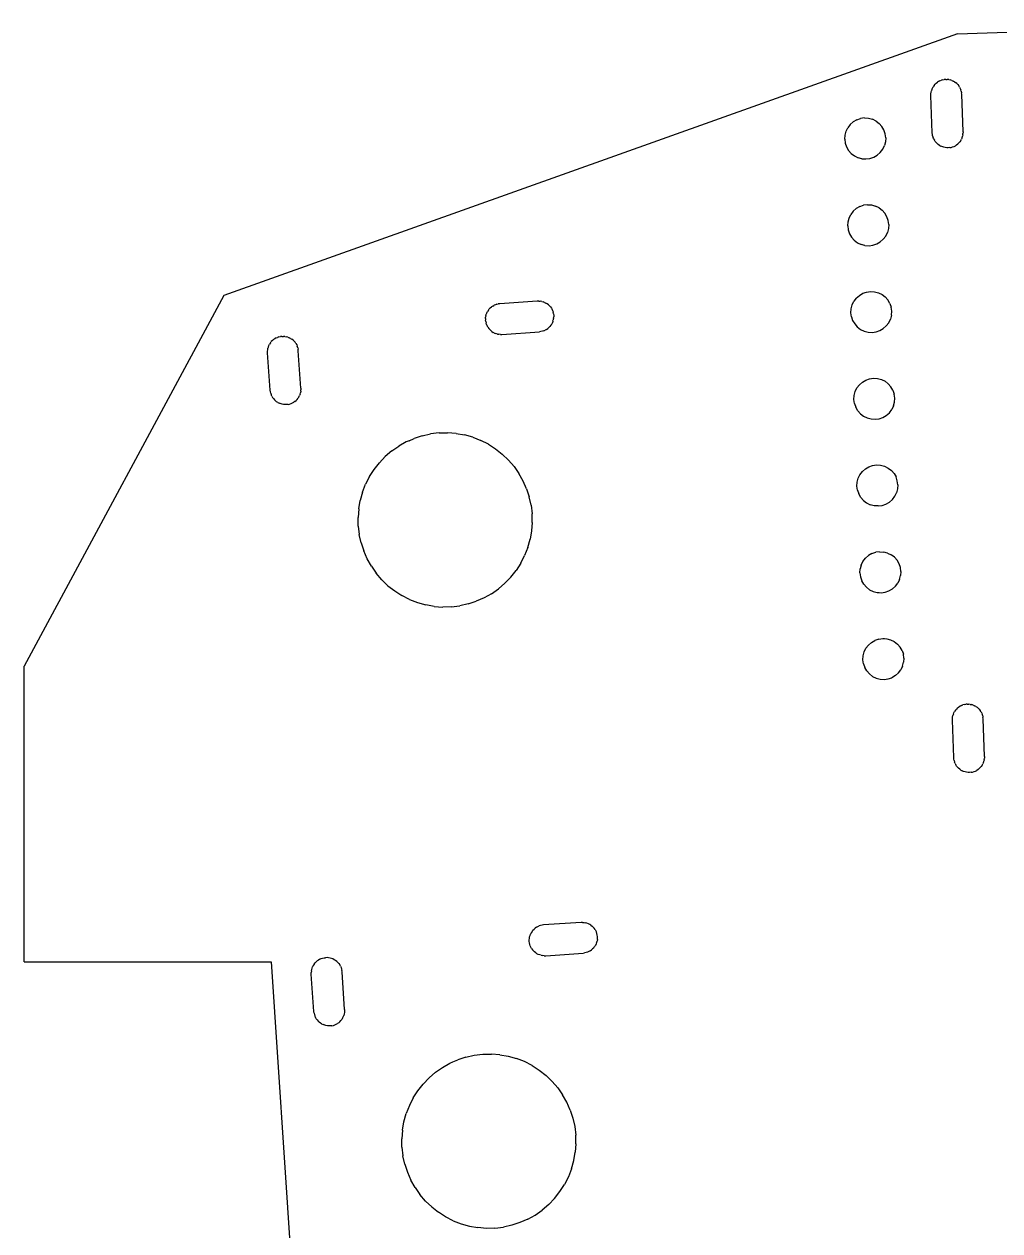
# Model space of a CAD drawing. Extents: x -47 to 67, y -58 to 58.
# Drawn here: x -46.98 to -18.42, y -38.21 to -2.9 of the extents above; entities that cross this region are included whole.
import ezdxf

# ---------------------------------------------------------------- set-up
doc = ezdxf.new("R2010")
doc.units = 0

msp = doc.modelspace()

# ---------------------------------------------------------------- linework, layer by layer
for p, q in [((-19.664, -3.189, 0.038), (-11.418, -2.901, 0.025)), ((-19.664, -3.189, 0.038), (-41.131, -10.842, 0.071)), ((-20.216, -4.579, 0.04), (-20.253, -4.603, 0.04)), ((-20.177, -4.559, 0.04), (-20.216, -4.579, 0.04)), ((-20.177, -4.559, 0.04), (-20.136, -4.543, 0.04)), ((-20.093, -4.531, 0.04), (-20.136, -4.543, 0.04)), ((-20.093, -4.531, 0.04), (-20.05, -4.523, 0.04)), ((-20.006, -4.519, 0.04), (-20.05, -4.523, 0.04)), ((-20.006, -4.519, 0.04), (-19.962, -4.519, 0.04)), ((-19.918, -4.524, 0.04), (-19.962, -4.519, 0.04)), ((-19.918, -4.524, 0.04), (-19.875, -4.534, 0.04)), ((-19.832, -4.547, 0.04), (-19.875, -4.534, 0.04)), ((-19.832, -4.547, 0.04), (-19.792, -4.565, 0.04)), ((-19.753, -4.586, 0.04), (-19.792, -4.565, 0.04)), ((-19.753, -4.586, 0.04), (-19.717, -4.611, 0.04)), ((-20.44, -4.984, 0.04), (-20.439, -4.94, 0.04)), ((-20.439, -4.94, 0.04), (-20.434, -4.896, 0.04)), ((-20.434, -4.896, 0.04), (-20.425, -4.853, 0.04)), ((-20.412, -4.811, 0.04), (-20.425, -4.853, 0.04)), ((-20.412, -4.811, 0.04), (-20.394, -4.77, 0.04)), ((-20.394, -4.77, 0.04), (-20.373, -4.732, 0.04)), ((-20.348, -4.695, 0.04), (-20.373, -4.732, 0.04)), ((-20.348, -4.695, 0.04), (-20.319, -4.662, 0.04)), ((-20.287, -4.631, 0.04), (-20.319, -4.662, 0.04)), ((-20.287, -4.631, 0.04), (-20.253, -4.603, 0.04)), ((-19.683, -4.639, 0.04), (-19.717, -4.611, 0.04)), ((-19.652, -4.671, 0.04), (-19.683, -4.639, 0.04)), ((-19.652, -4.671, 0.04), (-19.625, -4.706, 0.04)), ((-19.601, -4.743, 0.04), (-19.625, -4.706, 0.04)), ((-19.601, -4.743, 0.04), (-19.581, -4.782, 0.04)), ((-19.581, -4.782, 0.04), (-19.564, -4.823, 0.04)), ((-19.552, -4.865, 0.04), (-19.564, -4.823, 0.04)), ((-19.552, -4.865, 0.04), (-19.544, -4.909, 0.04)), ((-19.54, -4.953, 0.04), (-19.544, -4.909, 0.04)), ((-20.401, -6.084, 0.042), (-20.44, -4.984, 0.04)), ((-19.502, -6.052, 0.042), (-19.54, -4.953, 0.04)), ((-22.384, -5.646, 0.033), (-22.5, -5.662, 0.034)), ((-22.384, -5.646, 0.033), (-22.266, -5.654, 0.033)), ((-22.925, -6.036, 0.034), (-22.873, -5.93, 0.034)), ((-22.802, -5.837, 0.034), (-22.873, -5.93, 0.034)), ((-22.802, -5.837, 0.034), (-22.713, -5.759, 0.034)), ((-22.612, -5.7, 0.034), (-22.713, -5.759, 0.034)), ((-22.612, -5.7, 0.034), (-22.5, -5.662, 0.034)), ((-22.266, -5.654, 0.033), (-22.153, -5.684, 0.033)), ((-22.047, -5.736, 0.033), (-22.153, -5.684, 0.033)), ((-22.047, -5.736, 0.033), (-21.954, -5.807, 0.033)), ((-21.876, -5.895, 0.032), (-21.954, -5.807, 0.033)), ((-21.817, -5.997, 0.032), (-21.876, -5.895, 0.032)), ((-21.779, -6.108, 0.032), (-21.817, -5.997, 0.032)), ((-22.962, -6.267, 0.034), (-22.955, -6.149, 0.034)), ((-22.962, -6.267, 0.034), (-22.947, -6.383, 0.034)), ((-22.955, -6.149, 0.034), (-22.925, -6.036, 0.034)), ((-21.771, -6.342, 0.032), (-21.801, -6.456, 0.032)), ((-21.763, -6.225, 0.032), (-21.779, -6.108, 0.032)), ((-21.763, -6.225, 0.032), (-21.771, -6.342, 0.032)), ((-20.398, -6.128, 0.042), (-20.401, -6.084, 0.042)), ((-20.39, -6.171, 0.042), (-20.398, -6.128, 0.042)), ((-20.39, -6.171, 0.042), (-20.377, -6.213, 0.042)), ((-20.361, -6.254, 0.042), (-20.377, -6.213, 0.042)), ((-20.361, -6.254, 0.042), (-20.341, -6.294, 0.043)), ((-20.317, -6.331, 0.043), (-20.341, -6.294, 0.043)), ((-20.317, -6.331, 0.043), (-20.289, -6.365, 0.043)), ((-19.623, -6.375, 0.042), (-19.594, -6.341, 0.042)), ((-19.569, -6.305, 0.042), (-19.594, -6.341, 0.042)), ((-19.569, -6.305, 0.042), (-19.548, -6.266, 0.042)), ((-19.53, -6.225, 0.042), (-19.548, -6.266, 0.042)), ((-19.53, -6.225, 0.042), (-19.517, -6.183, 0.042)), ((-19.507, -6.14, 0.042), (-19.517, -6.183, 0.042)), ((-19.507, -6.14, 0.042), (-19.503, -6.096, 0.042)), ((-19.502, -6.052, 0.042), (-19.503, -6.096, 0.042)), ((-22.947, -6.383, 0.034), (-22.909, -6.495, 0.034)), ((-22.909, -6.495, 0.034), (-22.85, -6.596, 0.034)), ((-22.85, -6.596, 0.034), (-22.772, -6.685, 0.034)), ((-22.772, -6.685, 0.034), (-22.679, -6.756, 0.034)), ((-21.924, -6.655, 0.032), (-22.012, -6.733, 0.032)), ((-21.924, -6.655, 0.032), (-21.853, -6.562, 0.032)), ((-21.853, -6.562, 0.032), (-21.801, -6.456, 0.032)), ((-20.259, -6.397, 0.043), (-20.289, -6.365, 0.043)), ((-20.225, -6.425, 0.043), (-20.259, -6.397, 0.043)), ((-20.188, -6.451, 0.043), (-20.225, -6.425, 0.043)), ((-20.188, -6.451, 0.043), (-20.15, -6.472, 0.043)), ((-20.067, -6.503, 0.043), (-20.15, -6.472, 0.043)), ((-20.024, -6.512, 0.043), (-20.067, -6.503, 0.043)), ((-19.98, -6.517, 0.043), (-20.024, -6.512, 0.043)), ((-19.936, -6.518, 0.043), (-19.98, -6.517, 0.043)), ((-19.892, -6.514, 0.043), (-19.936, -6.518, 0.043)), ((-19.892, -6.514, 0.043), (-19.848, -6.506, 0.043)), ((-19.848, -6.506, 0.043), (-19.806, -6.494, 0.043)), ((-19.806, -6.494, 0.043), (-19.765, -6.477, 0.043)), ((-19.765, -6.477, 0.043), (-19.726, -6.457, 0.043)), ((-19.689, -6.433, 0.043), (-19.726, -6.457, 0.043)), ((-19.689, -6.433, 0.043), (-19.654, -6.406, 0.043)), ((-19.654, -6.406, 0.043), (-19.623, -6.375, 0.042)), ((-22.679, -6.756, 0.034), (-22.573, -6.808, 0.033)), ((-22.459, -6.838, 0.033), (-22.573, -6.808, 0.033)), ((-22.459, -6.838, 0.033), (-22.342, -6.846, 0.033)), ((-22.342, -6.846, 0.033), (-22.225, -6.83, 0.033)), ((-22.225, -6.83, 0.033), (-22.114, -6.792, 0.033)), ((-22.114, -6.792, 0.033), (-22.012, -6.733, 0.032)), ((-22.836, -8.574, 0.041), (-22.784, -8.469, 0.041)), ((-22.713, -8.375, 0.041), (-22.784, -8.469, 0.041)), ((-22.713, -8.375, 0.041), (-22.625, -8.297, 0.04)), ((-22.523, -8.238, 0.04), (-22.625, -8.297, 0.04)), ((-22.523, -8.238, 0.04), (-22.412, -8.2, 0.04)), ((-22.295, -8.185, 0.04), (-22.412, -8.2, 0.04)), ((-22.295, -8.185, 0.04), (-22.178, -8.192, 0.04)), ((-22.178, -8.192, 0.04), (-22.064, -8.222, 0.04)), ((-21.958, -8.274, 0.039), (-22.064, -8.222, 0.04)), ((-21.958, -8.274, 0.039), (-21.865, -8.346, 0.039)), ((-21.787, -8.434, 0.039), (-21.865, -8.346, 0.039)), ((-21.728, -8.535, 0.039), (-21.787, -8.434, 0.039)), ((-22.874, -8.805, 0.041), (-22.866, -8.688, 0.041)), ((-22.874, -8.805, 0.041), (-22.858, -8.922, 0.041)), ((-22.866, -8.688, 0.041), (-22.836, -8.574, 0.041)), ((-21.69, -8.647, 0.039), (-21.728, -8.535, 0.039)), ((-21.675, -8.763, 0.039), (-21.69, -8.647, 0.039)), ((-21.675, -8.763, 0.039), (-21.682, -8.881, 0.039)), ((-22.858, -8.922, 0.041), (-22.82, -9.033, 0.041)), ((-22.82, -9.033, 0.041), (-22.761, -9.135, 0.04)), ((-22.761, -9.135, 0.04), (-22.683, -9.223, 0.04)), ((-21.835, -9.194, 0.039), (-21.764, -9.1, 0.039)), ((-21.764, -9.1, 0.039), (-21.712, -8.994, 0.039)), ((-21.682, -8.881, 0.039), (-21.712, -8.994, 0.039)), ((-22.683, -9.223, 0.04), (-22.59, -9.295, 0.04)), ((-22.59, -9.295, 0.04), (-22.484, -9.346, 0.04)), ((-22.371, -9.377, 0.04), (-22.484, -9.346, 0.04)), ((-22.371, -9.377, 0.04), (-22.253, -9.384, 0.039)), ((-22.253, -9.384, 0.039), (-22.137, -9.368, 0.039)), ((-22.137, -9.368, 0.039), (-22.025, -9.33, 0.039)), ((-22.025, -9.33, 0.039), (-21.924, -9.271, 0.039)), ((-21.835, -9.194, 0.039), (-21.924, -9.271, 0.039)), ((-41.131, -10.842, 0.071), (-46.975, -21.689, 0.064)), ((-22.624, -10.914, 0.04), (-22.696, -11.007, 0.04)), ((-22.624, -10.914, 0.04), (-22.536, -10.836, 0.04)), ((-22.536, -10.836, 0.04), (-22.434, -10.777, 0.039)), ((-22.434, -10.777, 0.039), (-22.323, -10.739, 0.039)), ((-22.323, -10.739, 0.039), (-22.206, -10.723, 0.039)), ((-22.206, -10.723, 0.039), (-22.089, -10.731, 0.039)), ((-22.089, -10.731, 0.039), (-21.975, -10.761, 0.039)), ((-21.975, -10.761, 0.039), (-21.87, -10.813, 0.038)), ((-21.87, -10.813, 0.038), (-21.776, -10.884, 0.038)), ((-21.776, -10.884, 0.038), (-21.699, -10.972, 0.038)), ((-33.393, -11.269, 0.056), (-33.417, -11.306, 0.056)), ((-33.393, -11.269, 0.056), (-33.366, -11.234, 0.056)), ((-33.366, -11.234, 0.056), (-33.336, -11.202, 0.056)), ((-33.336, -11.202, 0.056), (-33.302, -11.173, 0.056)), ((-33.266, -11.148, 0.056), (-33.302, -11.173, 0.056)), ((-33.266, -11.148, 0.056), (-33.227, -11.126, 0.056)), ((-33.187, -11.109, 0.056), (-33.227, -11.126, 0.056)), ((-33.145, -11.095, 0.056), (-33.187, -11.109, 0.056)), ((-33.145, -11.095, 0.056), (-33.102, -11.085, 0.056)), ((-33.058, -11.08, 0.056), (-33.102, -11.085, 0.056)), ((-31.961, -11.004, 0.056), (-33.058, -11.08, 0.056)), ((-31.916, -11.003, 0.056), (-31.961, -11.004, 0.056)), ((-31.916, -11.003, 0.056), (-31.872, -11.006, 0.056)), ((-31.829, -11.014, 0.056), (-31.872, -11.006, 0.056)), ((-31.829, -11.014, 0.056), (-31.786, -11.026, 0.056)), ((-31.745, -11.042, 0.056), (-31.786, -11.026, 0.056)), ((-31.745, -11.042, 0.056), (-31.706, -11.062, 0.056)), ((-31.669, -11.086, 0.056), (-31.706, -11.062, 0.056)), ((-31.634, -11.113, 0.056), (-31.669, -11.086, 0.056)), ((-31.634, -11.113, 0.056), (-31.602, -11.143, 0.056)), ((-31.573, -11.177, 0.056), (-31.602, -11.143, 0.056)), ((-31.573, -11.177, 0.056), (-31.548, -11.213, 0.056)), ((-31.548, -11.213, 0.056), (-31.527, -11.252, 0.056)), ((-31.509, -11.292, 0.056), (-31.527, -11.252, 0.056)), ((-31.509, -11.292, 0.056), (-31.495, -11.334, 0.056)), ((-22.785, -11.344, 0.04), (-22.778, -11.226, 0.04)), ((-22.778, -11.226, 0.04), (-22.748, -11.113, 0.04)), ((-22.748, -11.113, 0.04), (-22.696, -11.007, 0.04)), ((-21.64, -11.074, 0.038), (-21.699, -10.972, 0.038)), ((-21.64, -11.074, 0.038), (-21.602, -11.185, 0.038)), ((-21.586, -11.302, 0.038), (-21.602, -11.185, 0.038)), ((-33.476, -11.516, 0.057), (-33.473, -11.472, 0.057)), ((-33.476, -11.516, 0.057), (-33.475, -11.561, 0.057)), ((-33.47, -11.604, 0.057), (-33.475, -11.561, 0.057)), ((-33.465, -11.429, 0.057), (-33.473, -11.472, 0.057)), ((-33.47, -11.604, 0.057), (-33.461, -11.648, 0.057)), ((-33.465, -11.429, 0.057), (-33.453, -11.386, 0.057)), ((-33.447, -11.69, 0.057), (-33.461, -11.648, 0.057)), ((-33.437, -11.345, 0.057), (-33.453, -11.386, 0.057)), ((-33.437, -11.345, 0.057), (-33.417, -11.306, 0.056)), ((-31.539, -11.676, 0.057), (-31.519, -11.636, 0.056)), ((-31.502, -11.595, 0.056), (-31.519, -11.636, 0.056)), ((-31.502, -11.595, 0.056), (-31.491, -11.553, 0.056)), ((-31.486, -11.377, 0.056), (-31.495, -11.334, 0.056)), ((-31.483, -11.509, 0.056), (-31.491, -11.553, 0.056)), ((-31.486, -11.377, 0.056), (-31.48, -11.421, 0.056)), ((-31.483, -11.509, 0.056), (-31.479, -11.465, 0.056)), ((-31.48, -11.421, 0.056), (-31.479, -11.465, 0.056)), ((-22.77, -11.46, 0.04), (-22.785, -11.344, 0.04)), ((-22.77, -11.46, 0.04), (-22.732, -11.572, 0.04)), ((-22.732, -11.572, 0.04), (-22.672, -11.673, 0.04)), ((-21.675, -11.638, 0.038), (-21.747, -11.732, 0.038)), ((-21.675, -11.638, 0.038), (-21.624, -11.533, 0.038)), ((-21.593, -11.419, 0.038), (-21.624, -11.533, 0.038)), ((-21.593, -11.419, 0.038), (-21.586, -11.302, 0.038)), ((-33.447, -11.69, 0.057), (-33.429, -11.73, 0.057)), ((-33.408, -11.768, 0.057), (-33.429, -11.73, 0.057)), ((-33.408, -11.768, 0.057), (-33.382, -11.805, 0.057)), ((-33.354, -11.838, 0.057), (-33.382, -11.805, 0.057)), ((-33.354, -11.838, 0.057), (-33.322, -11.869, 0.057)), ((-33.287, -11.896, 0.057), (-33.322, -11.869, 0.057)), ((-33.287, -11.896, 0.057), (-33.25, -11.92, 0.057)), ((-33.21, -11.94, 0.057), (-33.25, -11.92, 0.057)), ((-33.21, -11.94, 0.057), (-33.169, -11.956, 0.057)), ((-33.127, -11.968, 0.057), (-33.169, -11.956, 0.057)), ((-33.127, -11.968, 0.057), (-33.083, -11.976, 0.057)), ((-33.039, -11.979, 0.057), (-33.083, -11.976, 0.057)), ((-33.039, -11.979, 0.057), (-32.995, -11.978, 0.057)), ((-32.995, -11.978, 0.057), (-31.898, -11.901, 0.057)), ((-31.854, -11.896, 0.057), (-31.898, -11.901, 0.057)), ((-31.811, -11.887, 0.057), (-31.854, -11.896, 0.057)), ((-31.769, -11.873, 0.057), (-31.811, -11.887, 0.057)), ((-31.769, -11.873, 0.057), (-31.728, -11.855, 0.057)), ((-31.69, -11.834, 0.057), (-31.728, -11.855, 0.057)), ((-31.69, -11.834, 0.057), (-31.654, -11.808, 0.057)), ((-31.62, -11.78, 0.057), (-31.654, -11.808, 0.057)), ((-31.62, -11.78, 0.057), (-31.6, -11.759, 0.057)), ((-31.6, -11.759, 0.057), (-31.59, -11.748, 0.057)), ((-31.562, -11.713, 0.057), (-31.59, -11.748, 0.057)), ((-31.539, -11.676, 0.057), (-31.562, -11.713, 0.057)), ((-22.672, -11.673, 0.04), (-22.595, -11.762, 0.039)), ((-22.595, -11.762, 0.039), (-22.501, -11.833, 0.039)), ((-22.501, -11.833, 0.039), (-22.396, -11.885, 0.039)), ((-22.396, -11.885, 0.039), (-22.282, -11.915, 0.039)), ((-22.282, -11.915, 0.039), (-22.165, -11.922, 0.039)), ((-22.165, -11.922, 0.039), (-22.048, -11.907, 0.038)), ((-22.048, -11.907, 0.038), (-21.937, -11.869, 0.038)), ((-21.937, -11.869, 0.038), (-21.835, -11.81, 0.038)), ((-21.835, -11.81, 0.038), (-21.747, -11.732, 0.038)), ((-39.831, -12.343, 0.067), (-39.843, -12.386, 0.067)), ((-39.831, -12.343, 0.067), (-39.815, -12.302, 0.067)), ((-39.815, -12.302, 0.067), (-39.795, -12.263, 0.067)), ((-39.771, -12.225, 0.066), (-39.795, -12.263, 0.067)), ((-39.771, -12.225, 0.066), (-39.744, -12.191, 0.066)), ((-39.713, -12.159, 0.066), (-39.744, -12.191, 0.066)), ((-39.713, -12.159, 0.066), (-39.68, -12.13, 0.066)), ((-39.643, -12.105, 0.066), (-39.68, -12.13, 0.066)), ((-39.605, -12.083, 0.066), (-39.643, -12.105, 0.066)), ((-39.605, -12.083, 0.066), (-39.564, -12.066, 0.066)), ((-39.522, -12.052, 0.066), (-39.564, -12.066, 0.066)), ((-39.522, -12.052, 0.066), (-39.479, -12.042, 0.066)), ((-39.435, -12.037, 0.066), (-39.479, -12.042, 0.066)), ((-39.435, -12.037, 0.066), (-39.391, -12.036, 0.066)), ((-39.347, -12.04, 0.066), (-39.391, -12.036, 0.066)), ((-39.347, -12.04, 0.066), (-39.304, -12.047, 0.066)), ((-39.261, -12.059, 0.066), (-39.304, -12.047, 0.066)), ((-39.261, -12.059, 0.066), (-39.22, -12.075, 0.066)), ((-39.181, -12.095, 0.066), (-39.22, -12.075, 0.066)), ((-39.181, -12.095, 0.066), (-39.144, -12.119, 0.066)), ((-39.109, -12.146, 0.066), (-39.144, -12.119, 0.066)), ((-39.077, -12.177, 0.066), (-39.109, -12.146, 0.066)), ((-39.077, -12.177, 0.066), (-39.048, -12.21, 0.066)), ((-39.023, -12.247, 0.066), (-39.048, -12.21, 0.066)), ((-39.023, -12.247, 0.066), (-39.001, -12.285, 0.066)), ((-39.001, -12.285, 0.066), (-38.984, -12.326, 0.066)), ((-38.97, -12.368, 0.067), (-38.984, -12.326, 0.066)), ((-39.854, -12.473, 0.067), (-39.85, -12.429, 0.067)), ((-39.853, -12.517, 0.067), (-39.854, -12.473, 0.067)), ((-39.776, -13.615, 0.069), (-39.853, -12.517, 0.067)), ((-39.85, -12.429, 0.067), (-39.843, -12.386, 0.067)), ((-38.97, -12.368, 0.067), (-38.96, -12.411, 0.067)), ((-38.955, -12.455, 0.067), (-38.96, -12.411, 0.067)), ((-38.878, -13.552, 0.068), (-38.955, -12.455, 0.067)), ((-22.536, -13.452, 0.039), (-22.447, -13.374, 0.039)), ((-22.447, -13.374, 0.039), (-22.346, -13.315, 0.039)), ((-22.346, -13.315, 0.039), (-22.234, -13.277, 0.038)), ((-22.234, -13.277, 0.038), (-22.118, -13.262, 0.038)), ((-22.118, -13.262, 0.038), (-22, -13.269, 0.038)), ((-22, -13.269, 0.038), (-21.887, -13.299, 0.038)), ((-21.887, -13.299, 0.038), (-21.781, -13.351, 0.038)), ((-21.781, -13.351, 0.038), (-21.688, -13.422, 0.037)), ((-39.771, -13.659, 0.069), (-39.776, -13.615, 0.069)), ((-39.761, -13.702, 0.069), (-39.771, -13.659, 0.069)), ((-39.761, -13.702, 0.069), (-39.748, -13.744, 0.069)), ((-39.73, -13.784, 0.069), (-39.748, -13.744, 0.069)), ((-38.937, -13.807, 0.069), (-38.917, -13.767, 0.069)), ((-38.901, -13.726, 0.069), (-38.917, -13.767, 0.069)), ((-38.901, -13.726, 0.069), (-38.889, -13.684, 0.069)), ((-38.881, -13.64, 0.069), (-38.889, -13.684, 0.069)), ((-38.881, -13.64, 0.069), (-38.877, -13.596, 0.068)), ((-38.878, -13.552, 0.068), (-38.877, -13.596, 0.068)), ((-22.697, -13.882, 0.039), (-22.689, -13.765, 0.039)), ((-22.689, -13.765, 0.039), (-22.659, -13.651, 0.039)), ((-22.659, -13.651, 0.039), (-22.607, -13.545, 0.039)), ((-22.536, -13.452, 0.039), (-22.607, -13.545, 0.039)), ((-21.688, -13.422, 0.037), (-21.61, -13.511, 0.037)), ((-21.551, -13.612, 0.037), (-21.61, -13.511, 0.037)), ((-21.551, -13.612, 0.037), (-21.513, -13.724, 0.037)), ((-21.497, -13.84, 0.037), (-21.513, -13.724, 0.037)), ((-39.73, -13.784, 0.069), (-39.708, -13.823, 0.069)), ((-39.683, -13.859, 0.069), (-39.708, -13.823, 0.069)), ((-39.683, -13.859, 0.069), (-39.654, -13.892, 0.069)), ((-39.623, -13.923, 0.069), (-39.654, -13.892, 0.069)), ((-39.588, -13.95, 0.069), (-39.623, -13.923, 0.069)), ((-39.551, -13.974, 0.069), (-39.588, -13.95, 0.069)), ((-39.551, -13.974, 0.069), (-39.511, -13.994, 0.069)), ((-39.428, -14.022, 0.069), (-39.511, -13.994, 0.069)), ((-39.384, -14.03, 0.069), (-39.428, -14.022, 0.069)), ((-39.34, -14.033, 0.069), (-39.384, -14.03, 0.069)), ((-39.296, -14.032, 0.069), (-39.34, -14.033, 0.069)), ((-39.252, -14.027, 0.069), (-39.296, -14.032, 0.069)), ((-39.252, -14.027, 0.069), (-39.209, -14.017, 0.069)), ((-39.209, -14.017, 0.069), (-39.167, -14.004, 0.069)), ((-39.167, -14.004, 0.069), (-39.127, -13.986, 0.069)), ((-39.127, -13.986, 0.069), (-39.088, -13.964, 0.069)), ((-39.052, -13.939, 0.069), (-39.088, -13.964, 0.069)), ((-39.052, -13.939, 0.069), (-39.018, -13.91, 0.069)), ((-39.018, -13.91, 0.069), (-38.988, -13.879, 0.069)), ((-38.988, -13.879, 0.069), (-38.96, -13.844, 0.069)), ((-38.937, -13.807, 0.069), (-38.96, -13.844, 0.069)), ((-22.681, -13.999, 0.039), (-22.697, -13.882, 0.039)), ((-22.681, -13.999, 0.039), (-22.643, -14.11, 0.039)), ((-22.584, -14.212, 0.039), (-22.643, -14.11, 0.039)), ((-21.535, -14.071, 0.037), (-21.587, -14.177, 0.037)), ((-21.535, -14.071, 0.037), (-21.505, -13.958, 0.037)), ((-21.505, -13.958, 0.037), (-21.497, -13.84, 0.037)), ((-22.584, -14.212, 0.039), (-22.506, -14.3, 0.039)), ((-22.506, -14.3, 0.039), (-22.413, -14.371, 0.038)), ((-22.413, -14.371, 0.038), (-22.307, -14.423, 0.038)), ((-22.307, -14.423, 0.038), (-22.193, -14.453, 0.038)), ((-22.193, -14.453, 0.038), (-22.076, -14.461, 0.038)), ((-22.076, -14.461, 0.038), (-21.959, -14.445, 0.038)), ((-21.959, -14.445, 0.038), (-21.848, -14.407, 0.037)), ((-21.848, -14.407, 0.037), (-21.746, -14.348, 0.037)), ((-21.746, -14.348, 0.037), (-21.658, -14.27, 0.037)), ((-21.658, -14.27, 0.037), (-21.587, -14.177, 0.037)), ((-35.795, -15.125, 0.061), (-36.013, -15.247, 0.061)), ((-35.714, -15.089, 0.061), (-35.795, -15.125, 0.061)), ((-35.714, -15.089, 0.061), (-35.566, -15.024, 0.061)), ((-35.328, -14.947, 0.06), (-35.566, -15.024, 0.061)), ((-35.328, -14.947, 0.06), (-35.083, -14.893, 0.06)), ((-34.835, -14.863, 0.06), (-35.083, -14.893, 0.06)), ((-34.835, -14.863, 0.06), (-34.585, -14.858, 0.059)), ((-34.335, -14.877, 0.059), (-34.585, -14.858, 0.059)), ((-34.335, -14.877, 0.059), (-34.089, -14.921, 0.058)), ((-33.848, -14.988, 0.058), (-34.089, -14.921, 0.058)), ((-33.848, -14.988, 0.058), (-33.615, -15.079, 0.058)), ((-33.392, -15.193, 0.057), (-33.615, -15.079, 0.058)), ((-36.218, -15.39, 0.062), (-36.408, -15.553, 0.062)), ((-36.218, -15.39, 0.062), (-36.013, -15.247, 0.061)), ((-33.392, -15.193, 0.057), (-33.181, -15.328, 0.057)), ((-33.181, -15.328, 0.057), (-32.984, -15.482, 0.056)), ((-32.984, -15.482, 0.056), (-32.804, -15.655, 0.056)), ((-36.736, -15.93, 0.062), (-36.582, -15.734, 0.062)), ((-36.582, -15.734, 0.062), (-36.408, -15.553, 0.062)), ((-32.641, -15.846, 0.056), (-32.804, -15.655, 0.056)), ((-32.641, -15.846, 0.056), (-32.498, -16.051, 0.055)), ((-22.359, -15.913, 0.038), (-22.257, -15.854, 0.038)), ((-22.257, -15.854, 0.038), (-22.146, -15.816, 0.038)), ((-22.146, -15.816, 0.038), (-22.029, -15.8, 0.037)), ((-22.029, -15.8, 0.037), (-21.912, -15.807, 0.037)), ((-21.912, -15.807, 0.037), (-21.798, -15.838, 0.037)), ((-21.798, -15.838, 0.037), (-21.693, -15.889, 0.037)), ((-36.871, -16.141, 0.063), (-36.984, -16.364, 0.063)), ((-36.871, -16.141, 0.063), (-36.736, -15.93, 0.062)), ((-32.375, -16.269, 0.055), (-32.498, -16.051, 0.055)), ((-22.6, -16.303, 0.038), (-22.57, -16.19, 0.038)), ((-22.57, -16.19, 0.038), (-22.518, -16.084, 0.038)), ((-22.518, -16.084, 0.038), (-22.447, -15.99, 0.038)), ((-22.447, -15.99, 0.038), (-22.359, -15.913, 0.038)), ((-21.693, -15.889, 0.037), (-21.599, -15.961, 0.037)), ((-21.599, -15.961, 0.037), (-21.521, -16.049, 0.036)), ((-21.521, -16.049, 0.036), (-21.462, -16.151, 0.036)), ((-21.424, -16.262, 0.036), (-21.462, -16.151, 0.036)), ((-37.075, -16.598, 0.063), (-36.984, -16.364, 0.063)), ((-32.275, -16.498, 0.055), (-32.375, -16.269, 0.055)), ((-32.275, -16.498, 0.055), (-32.197, -16.736, 0.055)), ((-22.608, -16.421, 0.038), (-22.6, -16.303, 0.038)), ((-22.592, -16.537, 0.038), (-22.608, -16.421, 0.038)), ((-22.592, -16.537, 0.038), (-22.554, -16.648, 0.038)), ((-21.416, -16.496, 0.036), (-21.446, -16.61, 0.036)), ((-21.409, -16.379, 0.036), (-21.424, -16.262, 0.036)), ((-21.409, -16.379, 0.036), (-21.416, -16.496, 0.036)), ((-37.187, -17.085, 0.063), (-37.143, -16.839, 0.063)), ((-37.075, -16.598, 0.063), (-37.143, -16.839, 0.063)), ((-32.143, -16.98, 0.055), (-32.197, -16.736, 0.055)), ((-22.495, -16.75, 0.038), (-22.554, -16.648, 0.038)), ((-22.495, -16.75, 0.038), (-22.417, -16.838, 0.038)), ((-22.417, -16.838, 0.038), (-22.324, -16.91, 0.038)), ((-22.324, -16.91, 0.038), (-22.218, -16.962, 0.037)), ((-21.871, -16.984, 0.037), (-21.759, -16.946, 0.037)), ((-21.759, -16.946, 0.037), (-21.658, -16.887, 0.036)), ((-21.569, -16.809, 0.036), (-21.658, -16.887, 0.036)), ((-21.569, -16.809, 0.036), (-21.498, -16.715, 0.036)), ((-21.498, -16.715, 0.036), (-21.446, -16.61, 0.036)), ((-37.187, -17.085, 0.063), (-37.206, -17.334, 0.063)), ((-32.143, -16.98, 0.055), (-32.113, -17.229, 0.055)), ((-32.108, -17.479, 0.054), (-32.113, -17.229, 0.055)), ((-22.105, -16.992, 0.037), (-22.218, -16.962, 0.037)), ((-21.987, -16.999, 0.037), (-22.105, -16.992, 0.037)), ((-21.987, -16.999, 0.037), (-21.871, -16.984, 0.037)), ((-37.201, -17.585, 0.063), (-37.206, -17.334, 0.063)), ((-37.201, -17.585, 0.063), (-37.171, -17.833, 0.063)), ((-32.108, -17.479, 0.054), (-32.128, -17.729, 0.054)), ((-37.117, -18.077, 0.062), (-37.171, -17.833, 0.063)), ((-32.239, -18.216, 0.054), (-32.171, -17.975, 0.054)), ((-32.128, -17.729, 0.054), (-32.171, -17.975, 0.054)), ((-37.117, -18.077, 0.062), (-37.04, -18.315, 0.062)), ((-36.939, -18.545, 0.062), (-37.04, -18.315, 0.062)), ((-32.239, -18.216, 0.054), (-32.33, -18.449, 0.055)), ((-22.168, -18.392, 0.037), (-22.057, -18.354, 0.037)), ((-21.941, -18.338, 0.036), (-22.057, -18.354, 0.037)), ((-21.941, -18.338, 0.036), (-21.823, -18.346, 0.036)), ((-21.709, -18.376, 0.036), (-21.823, -18.346, 0.036)), ((-36.817, -18.763, 0.062), (-36.939, -18.545, 0.062)), ((-32.443, -18.672, 0.055), (-32.578, -18.883, 0.055)), ((-32.443, -18.672, 0.055), (-32.33, -18.449, 0.055)), ((-22.482, -18.728, 0.037), (-22.43, -18.622, 0.037)), ((-22.43, -18.622, 0.037), (-22.358, -18.529, 0.037)), ((-22.358, -18.529, 0.037), (-22.27, -18.451, 0.037)), ((-22.168, -18.392, 0.037), (-22.27, -18.451, 0.037)), ((-21.709, -18.376, 0.036), (-21.604, -18.428, 0.036)), ((-21.51, -18.499, 0.036), (-21.604, -18.428, 0.036)), ((-21.51, -18.499, 0.036), (-21.433, -18.588, 0.036)), ((-21.374, -18.689, 0.035), (-21.433, -18.588, 0.036)), ((-21.336, -18.801, 0.035), (-21.374, -18.689, 0.035)), ((-36.817, -18.763, 0.062), (-36.673, -18.968, 0.061)), ((-36.511, -19.158, 0.061), (-36.673, -18.968, 0.061)), ((-32.733, -19.08, 0.055), (-32.578, -18.883, 0.055)), ((-22.519, -18.959, 0.037), (-22.512, -18.842, 0.037)), ((-22.519, -18.959, 0.037), (-22.504, -19.076, 0.037)), ((-22.482, -18.728, 0.037), (-22.512, -18.842, 0.037)), ((-21.358, -19.148, 0.035), (-21.327, -19.035, 0.035)), ((-21.32, -18.917, 0.035), (-21.336, -18.801, 0.035)), ((-21.32, -18.917, 0.035), (-21.327, -19.035, 0.035)), ((-36.511, -19.158, 0.061), (-36.33, -19.331, 0.061)), ((-36.33, -19.331, 0.061), (-36.133, -19.486, 0.06)), ((-32.906, -19.26, 0.055), (-33.096, -19.423, 0.056)), ((-32.733, -19.08, 0.055), (-32.906, -19.26, 0.055)), ((-22.504, -19.076, 0.037), (-22.466, -19.187, 0.037)), ((-22.407, -19.289, 0.037), (-22.466, -19.187, 0.037)), ((-22.407, -19.289, 0.037), (-22.329, -19.377, 0.037)), ((-22.235, -19.448, 0.037), (-22.329, -19.377, 0.037)), ((-21.569, -19.425, 0.036), (-21.481, -19.347, 0.035)), ((-21.481, -19.347, 0.035), (-21.409, -19.254, 0.035)), ((-21.358, -19.148, 0.035), (-21.409, -19.254, 0.035)), ((-36.133, -19.486, 0.06), (-35.922, -19.621, 0.06)), ((-35.699, -19.734, 0.06), (-35.922, -19.621, 0.06)), ((-35.699, -19.734, 0.06), (-35.466, -19.825, 0.059)), ((-33.519, -19.689, 0.056), (-33.748, -19.789, 0.056)), ((-33.301, -19.566, 0.056), (-33.519, -19.689, 0.056)), ((-33.301, -19.566, 0.056), (-33.096, -19.423, 0.056)), ((-22.235, -19.448, 0.037), (-22.13, -19.5, 0.036)), ((-22.13, -19.5, 0.036), (-22.016, -19.53, 0.036)), ((-22.016, -19.53, 0.036), (-21.955, -19.534, 0.036)), ((-21.955, -19.534, 0.036), (-21.899, -19.538, 0.036)), ((-21.899, -19.538, 0.036), (-21.782, -19.522, 0.036)), ((-21.782, -19.522, 0.036), (-21.671, -19.484, 0.036)), ((-21.671, -19.484, 0.036), (-21.569, -19.425, 0.036)), ((-35.466, -19.825, 0.059), (-35.225, -19.893, 0.059)), ((-34.979, -19.936, 0.058), (-35.225, -19.893, 0.059)), ((-34.979, -19.936, 0.058), (-34.729, -19.956, 0.058)), ((-34.479, -19.951, 0.058), (-34.729, -19.956, 0.058)), ((-34.479, -19.951, 0.058), (-34.231, -19.921, 0.057)), ((-33.986, -19.867, 0.057), (-34.231, -19.921, 0.057)), ((-33.986, -19.867, 0.057), (-33.748, -19.789, 0.056)), ((-22.393, -21.266, 0.036), (-22.341, -21.161, 0.036)), ((-22.341, -21.161, 0.036), (-22.27, -21.067, 0.036)), ((-22.182, -20.99, 0.036), (-22.27, -21.067, 0.036)), ((-22.182, -20.99, 0.036), (-22.08, -20.931, 0.036)), ((-21.968, -20.893, 0.036), (-22.08, -20.931, 0.036)), ((-21.968, -20.893, 0.036), (-21.852, -20.877, 0.036)), ((-21.852, -20.877, 0.036), (-21.796, -20.881, 0.036)), ((-21.796, -20.881, 0.036), (-21.735, -20.884, 0.035)), ((-21.735, -20.884, 0.035), (-21.621, -20.915, 0.035)), ((-21.621, -20.915, 0.035), (-21.515, -20.966, 0.035)), ((-21.515, -20.966, 0.035), (-21.422, -21.038, 0.035)), ((-21.344, -21.126, 0.035), (-21.422, -21.038, 0.035)), ((-21.312, -21.181, 0.035), (-21.344, -21.126, 0.035)), ((-21.285, -21.228, 0.035), (-21.312, -21.181, 0.035)), ((-22.431, -21.498, 0.036), (-22.423, -21.38, 0.036)), ((-22.415, -21.614, 0.036), (-22.431, -21.498, 0.036)), ((-22.423, -21.38, 0.036), (-22.393, -21.266, 0.036)), ((-21.285, -21.228, 0.035), (-21.247, -21.339, 0.035)), ((-21.231, -21.456, 0.034), (-21.247, -21.339, 0.035)), ((-21.231, -21.456, 0.034), (-21.239, -21.573, 0.034)), ((-46.978, -30.339, 0.064), (-46.975, -21.689, 0.064)), ((-22.415, -21.614, 0.036), (-22.377, -21.725, 0.036)), ((-22.318, -21.827, 0.036), (-22.377, -21.725, 0.036)), ((-22.318, -21.827, 0.036), (-22.24, -21.915, 0.036)), ((-21.48, -21.964, 0.035), (-21.392, -21.886, 0.035)), ((-21.392, -21.886, 0.035), (-21.321, -21.792, 0.035)), ((-21.269, -21.687, 0.034), (-21.321, -21.792, 0.035)), ((-21.269, -21.687, 0.034), (-21.239, -21.573, 0.034)), ((-22.147, -21.987, 0.036), (-22.24, -21.915, 0.036)), ((-22.147, -21.987, 0.036), (-22.041, -22.039, 0.036)), ((-22.041, -22.039, 0.036), (-21.927, -22.069, 0.035)), ((-21.927, -22.069, 0.035), (-21.81, -22.076, 0.035)), ((-21.81, -22.076, 0.035), (-21.693, -22.061, 0.035)), ((-21.693, -22.061, 0.035), (-21.582, -22.023, 0.035)), ((-21.48, -21.964, 0.035), (-21.582, -22.023, 0.035)), ((-19.722, -22.974, 0.034), (-19.693, -22.94, 0.034)), ((-19.661, -22.909, 0.034), (-19.693, -22.94, 0.034)), ((-19.661, -22.909, 0.034), (-19.627, -22.882, 0.034)), ((-19.59, -22.858, 0.034), (-19.627, -22.882, 0.034)), ((-19.551, -22.837, 0.034), (-19.59, -22.858, 0.034)), ((-19.551, -22.837, 0.034), (-19.51, -22.821, 0.033)), ((-19.467, -22.809, 0.033), (-19.51, -22.821, 0.033)), ((-19.467, -22.809, 0.033), (-19.424, -22.801, 0.033)), ((-19.38, -22.797, 0.033), (-19.424, -22.801, 0.033)), ((-19.38, -22.797, 0.033), (-19.336, -22.798, 0.033)), ((-19.292, -22.803, 0.033), (-19.336, -22.798, 0.033)), ((-19.292, -22.803, 0.033), (-19.248, -22.812, 0.033)), ((-19.206, -22.825, 0.033), (-19.248, -22.812, 0.033)), ((-19.206, -22.825, 0.033), (-19.166, -22.843, 0.033)), ((-19.127, -22.864, 0.033), (-19.166, -22.843, 0.033)), ((-19.127, -22.864, 0.033), (-19.091, -22.889, 0.033)), ((-19.057, -22.918, 0.034), (-19.091, -22.889, 0.033)), ((-19.026, -22.949, 0.034), (-19.057, -22.918, 0.034)), ((-19.026, -22.949, 0.034), (-18.999, -22.984, 0.034)), ((-19.814, -23.263, 0.034), (-19.813, -23.218, 0.034)), ((-19.775, -24.362, 0.036), (-19.814, -23.263, 0.034)), ((-19.813, -23.218, 0.034), (-19.808, -23.175, 0.034)), ((-19.808, -23.175, 0.034), (-19.799, -23.131, 0.034)), ((-19.785, -23.089, 0.034), (-19.799, -23.131, 0.034)), ((-19.785, -23.089, 0.034), (-19.768, -23.049, 0.034)), ((-19.768, -23.049, 0.034), (-19.747, -23.01, 0.034)), ((-19.722, -22.974, 0.034), (-19.747, -23.01, 0.034)), ((-18.975, -23.021, 0.034), (-18.999, -22.984, 0.034)), ((-18.975, -23.021, 0.034), (-18.954, -23.06, 0.034)), ((-18.954, -23.06, 0.034), (-18.938, -23.101, 0.034)), ((-18.926, -23.144, 0.034), (-18.938, -23.101, 0.034)), ((-18.926, -23.144, 0.034), (-18.918, -23.187, 0.034)), ((-18.914, -23.231, 0.034), (-18.918, -23.187, 0.034)), ((-18.876, -24.33, 0.036), (-18.914, -23.231, 0.034)), ((-19.772, -24.406, 0.036), (-19.775, -24.362, 0.036)), ((-18.876, -24.33, 0.036), (-18.876, -24.375, 0.036)), ((-19.764, -24.449, 0.036), (-19.772, -24.406, 0.036)), ((-19.764, -24.449, 0.036), (-19.751, -24.492, 0.036)), ((-19.735, -24.533, 0.036), (-19.751, -24.492, 0.036)), ((-19.735, -24.533, 0.036), (-19.715, -24.572, 0.036)), ((-19.691, -24.609, 0.036), (-19.715, -24.572, 0.036)), ((-19.691, -24.609, 0.036), (-19.663, -24.644, 0.036)), ((-19.632, -24.675, 0.037), (-19.663, -24.644, 0.036)), ((-19.599, -24.704, 0.037), (-19.632, -24.675, 0.037)), ((-19.562, -24.729, 0.037), (-19.599, -24.704, 0.037)), ((-19.063, -24.711, 0.036), (-19.1, -24.735, 0.036)), ((-19.063, -24.711, 0.036), (-19.028, -24.684, 0.036)), ((-19.028, -24.684, 0.036), (-18.996, -24.653, 0.036)), ((-18.996, -24.653, 0.036), (-18.968, -24.619, 0.036)), ((-18.943, -24.583, 0.036), (-18.968, -24.619, 0.036)), ((-18.943, -24.583, 0.036), (-18.922, -24.544, 0.036)), ((-18.904, -24.504, 0.036), (-18.922, -24.544, 0.036)), ((-18.904, -24.504, 0.036), (-18.891, -24.462, 0.036)), ((-18.881, -24.419, 0.036), (-18.891, -24.462, 0.036)), ((-18.881, -24.419, 0.036), (-18.876, -24.375, 0.036)), ((-19.562, -24.729, 0.037), (-19.524, -24.75, 0.037)), ((-19.483, -24.768, 0.037), (-19.524, -24.75, 0.037)), ((-19.441, -24.781, 0.037), (-19.483, -24.768, 0.037)), ((-19.398, -24.79, 0.037), (-19.441, -24.781, 0.037)), ((-19.354, -24.795, 0.037), (-19.398, -24.79, 0.037)), ((-19.31, -24.796, 0.037), (-19.354, -24.795, 0.037)), ((-19.266, -24.792, 0.037), (-19.31, -24.796, 0.037)), ((-19.266, -24.792, 0.037), (-19.222, -24.784, 0.037)), ((-19.222, -24.784, 0.037), (-19.18, -24.772, 0.037)), ((-19.18, -24.772, 0.037), (-19.139, -24.756, 0.037)), ((-19.139, -24.756, 0.037), (-19.1, -24.735, 0.036)), ((-31.986, -29.327, 0.053), (-31.947, -29.305, 0.053)), ((-31.947, -29.305, 0.053), (-31.907, -29.288, 0.053)), ((-31.865, -29.274, 0.052), (-31.907, -29.288, 0.053)), ((-31.822, -29.264, 0.052), (-31.865, -29.274, 0.052)), ((-31.778, -29.259, 0.052), (-31.822, -29.264, 0.052)), ((-30.681, -29.182, 0.052), (-31.778, -29.259, 0.052)), ((-30.636, -29.182, 0.052), (-30.681, -29.182, 0.052)), ((-30.636, -29.182, 0.052), (-30.592, -29.185, 0.052)), ((-30.592, -29.185, 0.052), (-30.549, -29.193, 0.052)), ((-30.506, -29.205, 0.052), (-30.549, -29.193, 0.052)), ((-30.465, -29.221, 0.052), (-30.506, -29.205, 0.052)), ((-30.426, -29.241, 0.052), (-30.465, -29.221, 0.052)), ((-30.389, -29.264, 0.052), (-30.426, -29.241, 0.052)), ((-30.389, -29.264, 0.052), (-30.354, -29.292, 0.052)), ((-30.354, -29.292, 0.052), (-30.322, -29.322, 0.052)), ((-32.196, -29.695, 0.053), (-32.193, -29.651, 0.053)), ((-32.193, -29.651, 0.053), (-32.185, -29.608, 0.053)), ((-32.185, -29.608, 0.053), (-32.173, -29.565, 0.053)), ((-32.173, -29.565, 0.053), (-32.157, -29.524, 0.053)), ((-32.137, -29.485, 0.053), (-32.157, -29.524, 0.053)), ((-32.113, -29.448, 0.053), (-32.137, -29.485, 0.053)), ((-32.113, -29.448, 0.053), (-32.086, -29.413, 0.053)), ((-32.086, -29.413, 0.053), (-32.056, -29.381, 0.053)), ((-32.022, -29.352, 0.053), (-32.056, -29.381, 0.053)), ((-31.986, -29.327, 0.053), (-32.022, -29.352, 0.053)), ((-30.293, -29.356, 0.052), (-30.322, -29.322, 0.052)), ((-30.268, -29.392, 0.052), (-30.293, -29.356, 0.052)), ((-30.268, -29.392, 0.052), (-30.247, -29.431, 0.052)), ((-30.247, -29.431, 0.052), (-30.229, -29.471, 0.052)), ((-30.215, -29.513, 0.052), (-30.229, -29.471, 0.052)), ((-30.206, -29.556, 0.052), (-30.215, -29.513, 0.052)), ((-30.2, -29.6, 0.053), (-30.206, -29.556, 0.052)), ((-30.203, -29.688, 0.053), (-30.199, -29.644, 0.053)), ((-30.199, -29.644, 0.053), (-30.2, -29.6, 0.053)), ((-32.195, -29.739, 0.053), (-32.196, -29.695, 0.053)), ((-32.19, -29.783, 0.053), (-32.195, -29.739, 0.053)), ((-32.181, -29.826, 0.053), (-32.19, -29.783, 0.053)), ((-32.167, -29.868, 0.054), (-32.181, -29.826, 0.053)), ((-32.149, -29.909, 0.054), (-32.167, -29.868, 0.054)), ((-32.128, -29.947, 0.054), (-32.149, -29.909, 0.054)), ((-32.128, -29.947, 0.054), (-32.102, -29.984, 0.054)), ((-32.074, -30.017, 0.054), (-32.102, -29.984, 0.054)), ((-30.41, -30.012, 0.053), (-30.374, -29.987, 0.053)), ((-30.374, -29.987, 0.053), (-30.34, -29.958, 0.053)), ((-30.32, -29.938, 0.053), (-30.34, -29.958, 0.053)), ((-30.32, -29.938, 0.053), (-30.31, -29.927, 0.053)), ((-30.31, -29.927, 0.053), (-30.282, -29.892, 0.053)), ((-30.259, -29.855, 0.053), (-30.282, -29.892, 0.053)), ((-30.239, -29.815, 0.053), (-30.259, -29.855, 0.053)), ((-30.223, -29.774, 0.053), (-30.239, -29.815, 0.053)), ((-30.223, -29.774, 0.053), (-30.211, -29.732, 0.053)), ((-30.203, -29.688, 0.053), (-30.211, -29.732, 0.053)), ((-46.978, -30.339, 0.064), (-39.745, -30.339, 0.063)), ((-39.745, -30.339, 0.063), (-39.144, -39.47, 0.06)), ((-38.464, -30.37, 0.063), (-38.433, -30.338, 0.063)), ((-38.4, -30.309, 0.063), (-38.433, -30.338, 0.063)), ((-38.363, -30.284, 0.063), (-38.4, -30.309, 0.063)), ((-38.325, -30.262, 0.063), (-38.363, -30.284, 0.063)), ((-38.325, -30.262, 0.063), (-38.284, -30.244, 0.063)), ((-38.284, -30.244, 0.063), (-38.242, -30.231, 0.063)), ((-38.242, -30.231, 0.063), (-38.199, -30.221, 0.063)), ((-38.199, -30.221, 0.063), (-38.155, -30.216, 0.063)), ((-38.111, -30.215, 0.063), (-38.155, -30.216, 0.063)), ((-38.067, -30.219, 0.062), (-38.111, -30.215, 0.063)), ((-38.024, -30.226, 0.062), (-38.067, -30.219, 0.062)), ((-37.981, -30.238, 0.063), (-38.024, -30.226, 0.062)), ((-37.94, -30.254, 0.063), (-37.981, -30.238, 0.063)), ((-37.901, -30.274, 0.063), (-37.94, -30.254, 0.063)), ((-37.864, -30.298, 0.063), (-37.901, -30.274, 0.063)), ((-37.829, -30.325, 0.063), (-37.864, -30.298, 0.063)), ((-37.829, -30.325, 0.063), (-37.797, -30.356, 0.063)), ((-37.797, -30.356, 0.063), (-37.768, -30.389, 0.063)), ((-32.042, -30.048, 0.054), (-32.074, -30.017, 0.054)), ((-32.007, -30.075, 0.054), (-32.042, -30.048, 0.054)), ((-32.007, -30.075, 0.054), (-31.97, -30.099, 0.054)), ((-31.931, -30.119, 0.054), (-31.97, -30.099, 0.054)), ((-31.889, -30.135, 0.054), (-31.931, -30.119, 0.054)), ((-31.847, -30.147, 0.054), (-31.889, -30.135, 0.054)), ((-31.847, -30.147, 0.054), (-31.803, -30.155, 0.054)), ((-31.759, -30.158, 0.054), (-31.803, -30.155, 0.054)), ((-31.759, -30.158, 0.054), (-31.715, -30.157, 0.054)), ((-31.715, -30.157, 0.054), (-30.618, -30.08, 0.053)), ((-30.618, -30.08, 0.053), (-30.574, -30.075, 0.053)), ((-30.531, -30.066, 0.053), (-30.574, -30.075, 0.053)), ((-30.489, -30.052, 0.053), (-30.531, -30.066, 0.053)), ((-30.448, -30.034, 0.053), (-30.489, -30.052, 0.053)), ((-30.41, -30.012, 0.053), (-30.448, -30.034, 0.053)), ((-38.57, -30.608, 0.063), (-38.574, -30.652, 0.063)), ((-38.573, -30.696, 0.063), (-38.574, -30.652, 0.063)), ((-38.496, -31.794, 0.065), (-38.573, -30.696, 0.063)), ((-38.57, -30.608, 0.063), (-38.563, -30.565, 0.063)), ((-38.563, -30.565, 0.063), (-38.551, -30.522, 0.063)), ((-38.551, -30.522, 0.063), (-38.535, -30.481, 0.063)), ((-38.515, -30.442, 0.063), (-38.535, -30.481, 0.063)), ((-38.491, -30.404, 0.063), (-38.515, -30.442, 0.063)), ((-38.491, -30.404, 0.063), (-38.464, -30.37, 0.063)), ((-37.768, -30.389, 0.063), (-37.743, -30.426, 0.063)), ((-37.721, -30.464, 0.063), (-37.743, -30.426, 0.063)), ((-37.721, -30.464, 0.063), (-37.704, -30.505, 0.063)), ((-37.704, -30.505, 0.063), (-37.69, -30.547, 0.063)), ((-37.69, -30.547, 0.063), (-37.68, -30.59, 0.063)), ((-37.675, -30.634, 0.063), (-37.68, -30.59, 0.063)), ((-37.598, -31.731, 0.065), (-37.675, -30.634, 0.063)), ((-37.598, -31.775, 0.065), (-37.601, -31.819, 0.065)), ((-37.598, -31.731, 0.065), (-37.598, -31.775, 0.065)), ((-38.491, -31.838, 0.065), (-38.496, -31.794, 0.065)), ((-38.491, -31.838, 0.065), (-38.481, -31.881, 0.065)), ((-38.481, -31.881, 0.065), (-38.468, -31.923, 0.065)), ((-38.468, -31.923, 0.065), (-38.45, -31.963, 0.065)), ((-38.428, -32.002, 0.065), (-38.45, -31.963, 0.065)), ((-38.403, -32.038, 0.066), (-38.428, -32.002, 0.065)), ((-38.403, -32.038, 0.066), (-38.374, -32.071, 0.066)), ((-38.374, -32.071, 0.066), (-38.343, -32.102, 0.066)), ((-38.308, -32.129, 0.066), (-38.343, -32.102, 0.066)), ((-38.271, -32.153, 0.066), (-38.308, -32.129, 0.066)), ((-37.772, -32.118, 0.065), (-37.808, -32.143, 0.066)), ((-37.772, -32.118, 0.065), (-37.738, -32.089, 0.065)), ((-37.738, -32.089, 0.065), (-37.708, -32.057, 0.065)), ((-37.708, -32.057, 0.065), (-37.68, -32.023, 0.065)), ((-37.657, -31.986, 0.065), (-37.68, -32.023, 0.065)), ((-37.657, -31.986, 0.065), (-37.637, -31.946, 0.065)), ((-37.637, -31.946, 0.065), (-37.621, -31.905, 0.065)), ((-37.609, -31.863, 0.065), (-37.621, -31.905, 0.065)), ((-37.601, -31.819, 0.065), (-37.609, -31.863, 0.065)), ((-38.271, -32.153, 0.066), (-38.231, -32.173, 0.066)), ((-38.148, -32.201, 0.066), (-38.231, -32.173, 0.066)), ((-38.104, -32.209, 0.066), (-38.148, -32.201, 0.066)), ((-38.06, -32.212, 0.066), (-38.104, -32.209, 0.066)), ((-38.016, -32.211, 0.066), (-38.06, -32.212, 0.066)), ((-37.972, -32.206, 0.066), (-38.016, -32.211, 0.066)), ((-37.972, -32.206, 0.066), (-37.929, -32.196, 0.066)), ((-37.929, -32.196, 0.066), (-37.887, -32.183, 0.066)), ((-37.887, -32.183, 0.066), (-37.847, -32.165, 0.066)), ((-37.847, -32.165, 0.066), (-37.808, -32.143, 0.066)), ((-34.048, -33.125, 0.057), (-34.286, -33.203, 0.057)), ((-34.048, -33.125, 0.057), (-33.804, -33.072, 0.056)), ((-33.804, -33.072, 0.056), (-33.555, -33.042, 0.056)), ((-33.555, -33.042, 0.056), (-33.305, -33.037, 0.056)), ((-33.055, -33.056, 0.055), (-33.305, -33.037, 0.056)), ((-33.055, -33.056, 0.055), (-32.809, -33.1, 0.055)), ((-32.809, -33.1, 0.055), (-32.568, -33.167, 0.054)), ((-32.335, -33.258, 0.054), (-32.568, -33.167, 0.054)), ((-34.938, -33.569, 0.058), (-34.733, -33.426, 0.058)), ((-34.733, -33.426, 0.058), (-34.515, -33.304, 0.058)), ((-34.515, -33.304, 0.058), (-34.434, -33.268, 0.057)), ((-34.434, -33.268, 0.057), (-34.286, -33.203, 0.057)), ((-32.112, -33.372, 0.054), (-32.335, -33.258, 0.054)), ((-32.112, -33.372, 0.054), (-31.901, -33.506, 0.053)), ((-31.901, -33.506, 0.053), (-31.704, -33.661, 0.053)), ((-35.128, -33.732, 0.058), (-35.302, -33.913, 0.059)), ((-34.938, -33.569, 0.058), (-35.128, -33.732, 0.058)), ((-31.704, -33.661, 0.053), (-31.524, -33.834, 0.053)), ((-31.524, -33.834, 0.053), (-31.361, -34.025, 0.052)), ((-35.591, -34.32, 0.059), (-35.456, -34.109, 0.059)), ((-35.456, -34.109, 0.059), (-35.302, -33.913, 0.059)), ((-31.361, -34.025, 0.052), (-31.218, -34.23, 0.052)), ((-31.095, -34.448, 0.052), (-31.218, -34.23, 0.052)), ((-35.704, -34.543, 0.059), (-35.795, -34.777, 0.059)), ((-35.591, -34.32, 0.059), (-35.704, -34.543, 0.059)), ((-30.995, -34.677, 0.051), (-31.095, -34.448, 0.052)), ((-35.863, -35.017, 0.059), (-35.795, -34.777, 0.059)), ((-30.995, -34.677, 0.051), (-30.917, -34.915, 0.051)), ((-30.917, -34.915, 0.051), (-30.863, -35.159, 0.051)), ((-35.907, -35.264, 0.059), (-35.926, -35.513, 0.059)), ((-35.907, -35.264, 0.059), (-35.863, -35.017, 0.059)), ((-30.863, -35.159, 0.051), (-30.833, -35.408, 0.051)), ((-35.921, -35.764, 0.059), (-35.926, -35.513, 0.059)), ((-30.828, -35.658, 0.051), (-30.848, -35.907, 0.051)), ((-30.828, -35.658, 0.051), (-30.833, -35.408, 0.051)), ((-35.921, -35.764, 0.059), (-35.891, -36.012, 0.059)), ((-35.837, -36.256, 0.059), (-35.891, -36.012, 0.059)), ((-30.891, -36.154, 0.051), (-30.848, -35.907, 0.051)), ((-35.837, -36.256, 0.059), (-35.76, -36.494, 0.059)), ((-30.959, -36.395, 0.051), (-30.891, -36.154, 0.051)), ((-35.76, -36.494, 0.059), (-35.659, -36.723, 0.058)), ((-31.05, -36.628, 0.051), (-31.163, -36.851, 0.051)), ((-30.959, -36.395, 0.051), (-31.05, -36.628, 0.051)), ((-35.537, -36.942, 0.058), (-35.659, -36.723, 0.058)), ((-35.537, -36.942, 0.058), (-35.393, -37.147, 0.058)), ((-31.453, -37.259, 0.051), (-31.298, -37.062, 0.051)), ((-31.298, -37.062, 0.051), (-31.163, -36.851, 0.051)), ((-35.231, -37.337, 0.058), (-35.393, -37.147, 0.058)), ((-35.231, -37.337, 0.058), (-35.05, -37.51, 0.057)), ((-31.453, -37.259, 0.051), (-31.626, -37.439, 0.052)), ((-35.05, -37.51, 0.057), (-34.853, -37.665, 0.057)), ((-34.643, -37.8, 0.056), (-34.853, -37.665, 0.057)), ((-32.239, -37.868, 0.053), (-32.021, -37.745, 0.052)), ((-32.021, -37.745, 0.052), (-31.816, -37.602, 0.052)), ((-31.626, -37.439, 0.052), (-31.816, -37.602, 0.052)), ((-34.419, -37.913, 0.056), (-34.643, -37.8, 0.056)), ((-34.419, -37.913, 0.056), (-34.186, -38.004, 0.056)), ((-34.186, -38.004, 0.056), (-33.945, -38.072, 0.055)), ((-33.945, -38.072, 0.055), (-33.699, -38.115, 0.055)), ((-33.449, -38.135, 0.054), (-33.699, -38.115, 0.055)), ((-33.199, -38.129, 0.054), (-33.449, -38.135, 0.054)), ((-33.199, -38.129, 0.054), (-32.951, -38.1, 0.054)), ((-32.706, -38.046, 0.053), (-32.951, -38.1, 0.054)), ((-32.469, -37.968, 0.053), (-32.706, -38.046, 0.053)), ((-32.239, -37.868, 0.053), (-32.469, -37.968, 0.053))]:
    msp.add_line(p, q)

doc.saveas('drawing.dxf')
